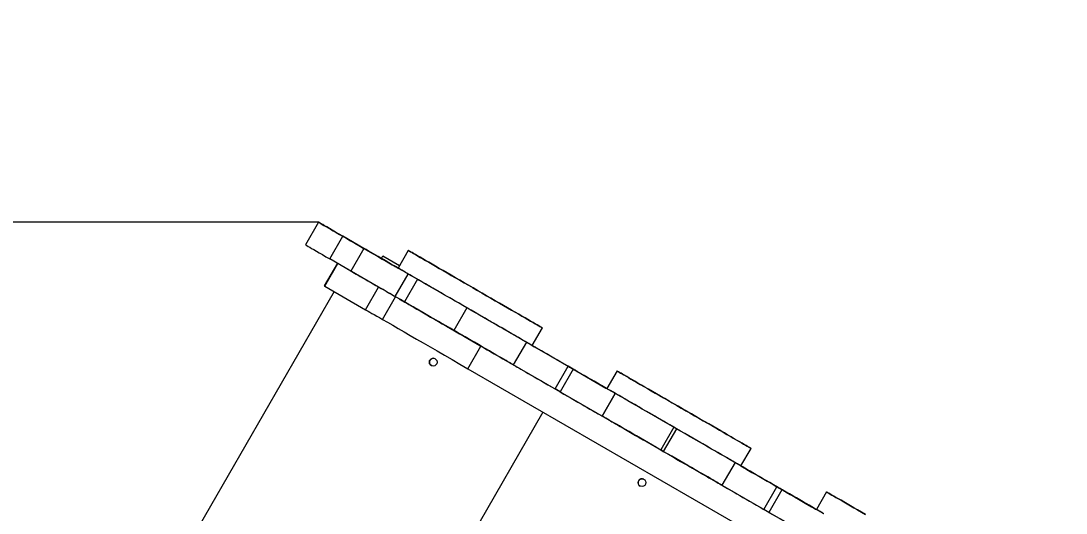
# Model space of a CAD drawing. Header units: millimetres. Extents: x -6431 to 4834, y -6422 to 4807.
# Drawn here: x -1316 to -237, y 2816 to 3325 of the extents above; entities that cross this region are included whole.
import ezdxf

# ---------------------------------------------------------------- set-up
doc = ezdxf.new("R2010")
doc.units = ezdxf.units.MM
for name, color, linetype in [('DIKOM_ОБЪЕКТ', 7, 'Continuous'), ('DIKOM_РАЗМЕР_ЗОНА', 7, 'Continuous'), ('DIKOM_РАЗМЕР_ОБЪЕКТА', 7, 'Continuous')]:
    doc.layers.add(name, color=color, linetype=linetype)
doc.styles.add('style1', font='arial.ttf', dxfattribs={"width": 0.8})
doc.dimstyles.new('1-50', dxfattribs={"dimtxt": 300, "dimasz": 200, "dimexe": 100, "dimexo": 0, "dimgap": 100, "dimtad": 0, "dimdec": 0, "dimtxsty": 'style1', "dimcen": 0, "dimclrd": 7, "dimclre": 7, "dimadec": 1, "dimazin": 2, "dimtfac": 1, "dimtdec": 0, "dimtmove": 1, "dimatfit": 3, "dimfxl": 0, "dimlwd": 25, "dimlwe": 18, "dimarcsym": 0})

# ---------------------------------------------------------------- blocks, each defined once
blk = doc.blocks.new('*D14')
at = {"layer": 'Defpoints', "color": 0, "transparency": 16777216}
for p in [(-4591.6, 3116.9), (-1009, 3116.9), (-855.7, -3383)]:
    blk.add_point(p, dxfattribs=at)
at = {"layer": 'DIKOM_РАЗМЕР_ОБЪЕКТА', "color": 7, "lineweight": 18, "transparency": 16777216}
for p, q in [((-1009, 3116.9), (-4691.6, 3116.9)), ((-855.7, -3383), (-4691.6, -3383))]:
    blk.add_line(p, q, dxfattribs=at)
at = {"layer": 'DIKOM_РАЗМЕР_ОБЪЕКТА', "color": 7, "lineweight": 25, "transparency": 16777216}
for p, q in [((-4591.6, 2916.9), (-4591.6, 1246.2)), ((-4591.6, -3183), (-4591.6, 329))]:
    blk.add_line(p, q, dxfattribs=at)
at = {"layer": 'DIKOM_РАЗМЕР_ОБЪЕКТА', "color": 7, "transparency": 16777216}
for points in [[(-4624.9, 2916.9), (-4558.3, 2916.9), (-4591.6, 3116.9)], [(-4624.9, -3183), (-4558.3, -3183), (-4591.6, -3383)]]:
    blk.add_solid(points, dxfattribs=at)
at = {"layer": 'DIKOM_РАЗМЕР_ОБЪЕКТА', "color": 0, "transparency": 16777216, "insert": (-4591.6, 787.6), "char_height": 300, "attachment_point": 5, "rotation": 90, "style": 'style1'}
blk.add_mtext('6500', dxfattribs=at)
blk = doc.blocks.new('*D15')
at = {"layer": 'Defpoints', "color": 0, "transparency": 16777216}
for p in [(-6233.6, 4807.3), (-1204.9, 4807.3), (-909.7, -5506.6)]:
    blk.add_point(p, dxfattribs=at)
at = {"layer": 'DIKOM_РАЗМЕР_ЗОНА', "color": 7, "lineweight": 18, "transparency": 16777216}
for p, q in [((-1204.9, 4807.3), (-6333.6, 4807.3)), ((-909.7, -5506.6), (-6333.6, -5506.6))]:
    blk.add_line(p, q, dxfattribs=at)
at = {"layer": 'DIKOM_РАЗМЕР_ЗОНА', "color": 7, "lineweight": 25, "transparency": 16777216}
for p, q in [((-6233.6, 4607.3), (-6233.6, 1218.5)), ((-6233.6, -5306.6), (-6233.6, 138.7))]:
    blk.add_line(p, q, dxfattribs=at)
at = {"layer": 'DIKOM_РАЗМЕР_ЗОНА', "color": 7, "transparency": 16777216}
for points in [[(-6267, 4607.3), (-6200.3, 4607.3), (-6233.6, 4807.3)], [(-6267, -5306.6), (-6200.3, -5306.6), (-6233.6, -5506.6)]]:
    blk.add_solid(points, dxfattribs=at)
at = {"layer": 'DIKOM_РАЗМЕР_ЗОНА', "color": 0, "transparency": 16777216, "insert": (-6233.6, 678.6), "char_height": 300, "attachment_point": 5, "rotation": 90, "style": 'style1'}
blk.add_mtext('10300', dxfattribs=at)

msp = doc.modelspace()

# ---------------------------------------------------------------- linework, layer by layer
at = {"layer": 'DIKOM_ОБЪЕКТ', "color": 7, "linetype": 'Continuous', "lineweight": 15}
for p, q in [((-1009, 3116.9), (-1022.5, 3093.5)), ((-1009, 3116.9), (-1009, 3116.9)), ((-997.3, 3078.9), (-983.8, 3102.3)), ((-962, 3089.7), (-983.8, 3102.3)), ((-962, 3089.7), (-975.5, 3066.4)), ((-975.5, 3066.4), (-997.3, 3078.9)), ((-944, 3079.4), (-942.5, 3082)), ((-942.5, 3082), (-942.5, 3082)), ((-942.5, 3082), (-925.3, 3072)), ((-942.5, 3082), (-925.3, 3072)), ((-916.3, 3087.6), (-926.8, 3069.4)), ((-989.5, 3074.5), (-1003, 3051.1)), ((-1002.5, 3050.7), (-989, 3074.1)), ((-946.9, 3049.8), (-981.3, 3069.7)), ((-931.9, 3072.4), (-931.9, 3072.4)), ((-929.7, 3039.9), (-916.2, 3063.3)), ((-906.8, 3057.9), (-920.3, 3034.5)), ((-906.8, 3057.9), (-916.2, 3063.3)), ((-992.7, 3045.1), (-1288.7, 2532.4)), ((-1002.5, 3050.7), (-960.4, 3026.4)), ((-960.4, 3026.4), (-946.9, 3049.8)), ((-942.9, 3016.4), (-929.4, 3039.7)), ((-920.3, 3034.5), (-929.7, 3039.9)), ((-925.5, 3037.5), (-925.5, 3037.5)), ((-925.5, 3037.5), (-925.5, 3037.5)), ((-925.5, 3037.5), (-925.5, 3037.5)), ((-855.8, 3028.4), (-869.3, 3005)), ((-868.4, 3004.5), (-863.2, 3001.5)), ((-788.2, 2989.4), (-777.7, 3007.6)), ((-794.3, 2992.9), (-807.8, 2969.5)), ((-794.3, 2992.9), (-794.3, 2992.9)), ((-854.7, 2965.4), (-841.2, 2988.8)), ((-236.7, 2639.8), (-841.2, 2988.8)), ((-788.2, 2989.4), (-788.2, 2989.4)), ((-788.2, 2989.4), (-788.2, 2989.4)), ((-788.2, 2989.4), (-788.2, 2989.4)), ((-783, 2986.4), (-783, 2986.4)), ((-854.7, 2965.4), (-250.2, 2616.4)), ((-764.5, 2944.5), (-751, 2967.9)), ((-745.8, 2964.9), (-759.3, 2941.5)), ((-745.8, 2964.9), (-751, 2967.9)), ((-700.6, 2963.1), (-711.1, 2944.9)), ((-716.3, 2947.9), (-716.3, 2947.9)), ((-716.3, 2947.9), (-716.3, 2947.9)), ((-759.3, 2941.5), (-764.5, 2944.5)), ((-716, 2916.5), (-702.5, 2939.9)), ((-702.5, 2939.9), (-716, 2916.5)), ((-702.5, 2939.9), (-702.5, 2939.9)), ((-777.1, 2920.6), (-1073.1, 2407.9)), ((-716, 2916.5), (-716, 2916.5)), ((-709.9, 2913), (-709.9, 2913)), ((-709.9, 2913), (-709.9, 2913)), ((-641.9, 2904.9), (-655.4, 2881.5)), ((-639.3, 2903.4), (-641.9, 2904.9)), ((-639.3, 2903.4), (-652.8, 2880)), ((-572.6, 2864.9), (-562.1, 2883.1)), ((-652.8, 2880), (-655.4, 2881.5)), ((-652.8, 2880), (-647.6, 2877)), ((-578.7, 2868.4), (-592.2, 2845)), ((-578.7, 2868.4), (-578.6, 2868.4)), ((-572.6, 2864.9), (-571.9, 2864.5)), ((-572.6, 2864.9), (-572.6, 2864.9)), ((-572.6, 2864.9), (-572.6, 2864.9)), ((-572.6, 2864.9), (-572.6, 2864.9)), ((-567.4, 2861.9), (-567.4, 2861.9)), ((-548.9, 2820), (-535.4, 2843.4)), ((-530.2, 2840.4), (-543.7, 2817)), ((-530.2, 2840.4), (-535.4, 2843.4)), ((-484.1, 2838.1), (-494.6, 2819.9)), ((-543.7, 2817), (-548.9, 2820)), ((-499.8, 2822.9), (-499.8, 2822.9))]:
    msp.add_line(p, q, dxfattribs=at)
at = {"layer": 'DIKOM_ОБЪЕКТ', "color": 7, "linetype": 'Continuous', "lineweight": 15, "flags": 128}
for points in [[(-983.8, 3102.3), (-987.8, 3104.6), (-991.4, 3106.7), (-994.8, 3108.6), (-997.7, 3110.4), (-1000.4, 3111.9), (-1002.7, 3113.2), (-1004.6, 3114.3), (-1006.2, 3115.2), (-1007.4, 3116), (-1008.3, 3116.5), (-1008.8, 3116.8), (-1009, 3116.9)], [(-1009, 3116.9), (-1008.9, 3116.8), (-1008.4, 3116.5), (-1007.6, 3116.1), (-1006.5, 3115.4), (-1005.1, 3114.6), (-1003.4, 3113.6), (-1001.4, 3112.5), (-999.1, 3111.1), (-996.5, 3109.7), (-993.7, 3108), (-990.6, 3106.2), (-987.2, 3104.3), (-983.6, 3102.2), (-979.8, 3100), (-975.8, 3097.7), (-971.6, 3095.3), (-967.2, 3092.7), (-962.7, 3090.1), (-957.9, 3087.4), (-953.1, 3084.6), (-948.2, 3081.8), (-943.1, 3078.8), (-938, 3075.9), (-932.8, 3072.9), (-927.6, 3069.9), (-926.8, 3069.4)], [(-1022.5, 3093.5), (-1022.3, 3093.4), (-1021.8, 3093.1), (-1020.9, 3092.6), (-1019.7, 3091.9), (-1018.1, 3090.9), (-1016.2, 3089.8), (-1013.9, 3088.5), (-1011.2, 3087), (-1008.3, 3085.3), (-1004.9, 3083.4), (-1001.3, 3081.2), (-997.3, 3078.9)], [(-916.2, 3063.3), (-917.6, 3064.1), (-919.2, 3065), (-921.1, 3066.1), (-923.3, 3067.4), (-925.6, 3068.7), (-928.1, 3070.2), (-930.8, 3071.7), (-933.5, 3073.3), (-936.3, 3074.9), (-939.1, 3076.5), (-941.9, 3078.2), (-944.7, 3079.7), (-947.4, 3081.3), (-949.9, 3082.8), (-952.3, 3084.2), (-954.6, 3085.4), (-956.6, 3086.6), (-958.3, 3087.6), (-959.9, 3088.5), (-961.1, 3089.2), (-962, 3089.7)], [(-947.5, 3081.4), (-947.3, 3081.3), (-946.9, 3081), (-946.2, 3080.6), (-945.3, 3080.1), (-944.3, 3079.5), (-943.3, 3078.9), (-942.3, 3078.4), (-941.5, 3077.9), (-940.9, 3077.6), (-940.6, 3077.4), (-940.6, 3077.4), (-940.9, 3077.6), (-941.5, 3077.9), (-942.3, 3078.4), (-943.3, 3078.9), (-944.3, 3079.5), (-945.3, 3080.1), (-946.2, 3080.6), (-946.9, 3081), (-947.3, 3081.3), (-947.5, 3081.4)], [(-941.7, 3078), (-941.6, 3077.9), (-941.1, 3077.7), (-940.4, 3077.3), (-939.5, 3076.8), (-938.5, 3076.2), (-937.5, 3075.6), (-936.5, 3075), (-935.7, 3074.6), (-935.1, 3074.2), (-934.8, 3074), (-934.8, 3074), (-935.1, 3074.2), (-935.7, 3074.6), (-936.5, 3075), (-937.5, 3075.6), (-938.5, 3076.2), (-939.5, 3076.8), (-940.4, 3077.3), (-941.1, 3077.7), (-941.6, 3077.9), (-941.7, 3078)], [(-916.3, 3087.6), (-916.1, 3087.5), (-915.6, 3087.2), (-914.9, 3086.8), (-913.8, 3086.1), (-912.4, 3085.4), (-910.8, 3084.4), (-908.8, 3083.3), (-906.6, 3082), (-904.1, 3080.5), (-901.3, 3079), (-898.4, 3077.2), (-895.1, 3075.4), (-891.7, 3073.4), (-888.1, 3071.3), (-884.2, 3069.1), (-880.3, 3066.8), (-876.1, 3064.4), (-871.9, 3061.9), (-867.5, 3059.4), (-863, 3056.8), (-858.5, 3054.2), (-853.9, 3051.6), (-849.3, 3048.9), (-844.7, 3046.2), (-840, 3043.6), (-835.4, 3040.9), (-830.9, 3038.3), (-826.4, 3035.7), (-822.1, 3033.2), (-817.8, 3030.7), (-813.7, 3028.3), (-809.7, 3026), (-805.9, 3023.8), (-802.2, 3021.7), (-798.8, 3019.8), (-795.6, 3017.9), (-792.6, 3016.2), (-789.9, 3014.6), (-787.4, 3013.2), (-785.1, 3011.9), (-783.2, 3010.7), (-781.5, 3009.8), (-780.2, 3009), (-779.1, 3008.4), (-778.3, 3007.9), (-777.8, 3007.7), (-777.7, 3007.6), (-777.8, 3007.7), (-778.3, 3007.9), (-779.1, 3008.4), (-780.2, 3009), (-781.5, 3009.8), (-783.2, 3010.7), (-785.1, 3011.9), (-787.4, 3013.2), (-789.9, 3014.6), (-792.6, 3016.2), (-795.6, 3017.9), (-798.8, 3019.8), (-802.2, 3021.7), (-805.9, 3023.8), (-809.7, 3026.1), (-813.7, 3028.4), (-817.8, 3030.7), (-822.1, 3033.2), (-826.5, 3035.7), (-830.9, 3038.3), (-835.5, 3040.9), (-840, 3043.6), (-844.7, 3046.2), (-849.3, 3048.9), (-853.9, 3051.6), (-858.5, 3054.2), (-863, 3056.8), (-867.5, 3059.4), (-871.9, 3062), (-876.1, 3064.4), (-880.3, 3066.8), (-884.3, 3069.1), (-888.1, 3071.3), (-891.7, 3073.4), (-895.1, 3075.4), (-898.4, 3077.2), (-901.3, 3079), (-904.1, 3080.6), (-906.6, 3082), (-908.8, 3083.3), (-910.8, 3084.4), (-912.4, 3085.4), (-913.8, 3086.2), (-914.9, 3086.8), (-915.6, 3087.2), (-916.1, 3087.5), (-916.3, 3087.6)], [(-975.5, 3066.4), (-974.6, 3065.8), (-973.4, 3065.1), (-971.8, 3064.2), (-970.1, 3063.2), (-968.1, 3062.1), (-965.8, 3060.8), (-963.4, 3059.4), (-960.9, 3057.9), (-958.2, 3056.4), (-955.4, 3054.8), (-952.6, 3053.1), (-949.8, 3051.5), (-947, 3049.9), (-944.3, 3048.3), (-941.6, 3046.8), (-939.1, 3045.4), (-936.8, 3044), (-934.6, 3042.8), (-932.7, 3041.7), (-931.1, 3040.7), (-929.7, 3039.9)], [(-926.8, 3069.4), (-927.7, 3069.9), (-928.9, 3070.6), (-929.9, 3071.2), (-930.8, 3071.7), (-931.4, 3072.1), (-931.8, 3072.3), (-931.9, 3072.4)], [(-931.9, 3072.4), (-931.8, 3072.3), (-931.4, 3072.1), (-930.8, 3071.7), (-929.9, 3071.2), (-928.9, 3070.6), (-927.7, 3069.9), (-926.8, 3069.4)], [(-788.2, 2989.4), (-788.2, 2989.4), (-788.3, 2989.5), (-788.8, 2989.7), (-789.6, 2990.2), (-790.7, 2990.8), (-792, 2991.6), (-793.7, 2992.6), (-795.6, 2993.7), (-797.9, 2995), (-800.4, 2996.4), (-803.1, 2998), (-806.1, 2999.7), (-809.3, 3001.6), (-812.7, 3003.6), (-816.4, 3005.7), (-820.2, 3007.9), (-824.2, 3010.2), (-828.3, 3012.6), (-832.6, 3015), (-837, 3017.5), (-841.4, 3020.1), (-846, 3022.7), (-850.5, 3025.4), (-855.2, 3028.1), (-859.8, 3030.7), (-864.4, 3033.4), (-869, 3036), (-873.5, 3038.7), (-878, 3041.2), (-882.4, 3043.8), (-886.6, 3046.2), (-890.8, 3048.6), (-894.8, 3050.9), (-898.6, 3053.1), (-902.2, 3055.2), (-905.6, 3057.2), (-908.9, 3059.1), (-911.8, 3060.8), (-914.6, 3062.4), (-917.1, 3063.8), (-919.3, 3065.1), (-921.3, 3066.2), (-922.9, 3067.2), (-924.3, 3068), (-925.4, 3068.6), (-926.1, 3069), (-926.6, 3069.3), (-926.8, 3069.4), (-926.8, 3069.4)], [(-855.8, 3028.4), (-859.8, 3030.7), (-863.8, 3033), (-867.7, 3035.3), (-871.6, 3037.5), (-875.4, 3039.7), (-879.1, 3041.9), (-882.6, 3043.9), (-886, 3045.9), (-889.3, 3047.7), (-892.3, 3049.5), (-895.1, 3051.1), (-897.7, 3052.6), (-900.1, 3054), (-902.2, 3055.2), (-904, 3056.3), (-905.6, 3057.1), (-906.8, 3057.9)], [(-1003, 3051.1), (-1002.9, 3051), (-1002.5, 3050.7)], [(-929.4, 3039.7), (-932.5, 3041.5), (-935.4, 3043.2), (-938, 3044.7), (-940.3, 3046), (-942.3, 3047.2), (-944.1, 3048.2), (-945.6, 3049.1), (-946.9, 3049.8)], [(-850.4, 3049.6), (-850.3, 3049.5), (-849.8, 3049.2), (-849.1, 3048.8), (-848.2, 3048.3), (-847.2, 3047.7), (-846.2, 3047.1), (-845.2, 3046.6), (-844.4, 3046.1), (-843.9, 3045.8), (-843.5, 3045.6), (-843.5, 3045.6), (-843.9, 3045.8), (-844.4, 3046.1), (-845.2, 3046.6), (-846.2, 3047.1), (-847.2, 3047.7), (-848.2, 3048.3), (-849.1, 3048.8), (-849.8, 3049.2), (-850.3, 3049.5), (-850.4, 3049.6)], [(-841.2, 2988.8), (-849.5, 2993.6), (-857.5, 2998.3), (-865.4, 3002.8), (-873, 3007.2), (-880.3, 3011.4), (-887.4, 3015.5), (-894.2, 3019.4), (-900.8, 3023.2), (-907.1, 3026.9), (-913.1, 3030.3), (-918.8, 3033.6), (-924.3, 3036.8), (-929.4, 3039.7)], [(-925.5, 3037.5), (-925.4, 3037.4), (-924.9, 3037.1), (-924.1, 3036.7), (-923, 3036), (-921.6, 3035.2), (-919.9, 3034.2), (-917.9, 3033.1), (-915.6, 3031.8), (-913.1, 3030.3), (-910.3, 3028.7), (-907.3, 3027), (-904, 3025.1), (-900.6, 3023.1), (-897, 3021), (-893.2, 3018.8), (-889.3, 3016.6), (-885.2, 3014.2), (-881.1, 3011.9), (-876.9, 3009.4), (-872.7, 3007), (-868.4, 3004.5)], [(-869.3, 3005), (-873.3, 3007.3), (-877.3, 3009.6), (-881.2, 3011.9), (-885.1, 3014.2), (-888.9, 3016.3), (-892.6, 3018.5), (-896.1, 3020.5), (-899.5, 3022.5), (-902.8, 3024.4), (-905.8, 3026.1), (-908.6, 3027.8), (-911.2, 3029.3), (-913.6, 3030.6), (-915.7, 3031.8), (-917.5, 3032.9), (-919.1, 3033.8), (-920.3, 3034.5)], [(-960.4, 3026.4), (-959.1, 3025.7), (-957.6, 3024.9), (-955.8, 3023.8), (-953.8, 3022.6), (-951.5, 3021.3), (-948.9, 3019.8), (-946, 3018.2), (-942.9, 3016.4)], [(-794.3, 2992.9), (-794.4, 2993), (-794.9, 2993.3), (-795.7, 2993.7), (-796.8, 2994.3), (-798.2, 2995.1), (-799.8, 2996.1), (-801.8, 2997.3), (-804.1, 2998.5), (-806.6, 3000), (-809.3, 3001.6), (-812.3, 3003.3), (-815.6, 3005.2), (-819, 3007.2), (-822.6, 3009.2), (-826.4, 3011.4), (-830.3, 3013.7), (-834.4, 3016), (-838.5, 3018.4), (-842.8, 3020.9), (-847.1, 3023.4), (-851.4, 3025.9), (-855.8, 3028.4)], [(-942.9, 3016.4), (-937.8, 3013.4), (-932.3, 3010.3), (-926.6, 3006.9), (-920.6, 3003.5), (-914.3, 2999.8), (-907.7, 2996), (-900.9, 2992.1), (-893.8, 2988), (-886.5, 2983.8), (-878.9, 2979.4), (-871, 2974.9), (-863, 2970.2), (-854.7, 2965.4)], [(-807.8, 2969.5), (-807.9, 2969.6), (-808.4, 2969.9), (-809.2, 2970.3), (-810.3, 2971), (-811.7, 2971.8), (-813.3, 2972.7), (-815.3, 2973.9), (-817.6, 2975.2), (-820.1, 2976.6), (-822.8, 2978.2), (-825.8, 2979.9), (-829.1, 2981.8), (-832.5, 2983.8), (-836.1, 2985.9), (-839.9, 2988), (-843.8, 2990.3), (-847.9, 2992.7), (-852, 2995.1), (-856.3, 2997.5), (-860.6, 3000), (-864.9, 3002.5), (-869.3, 3005)], [(-863.2, 3001.5), (-858.9, 2999), (-854.7, 2996.6), (-850.5, 2994.2), (-846.4, 2991.8), (-842.3, 2989.5), (-838.4, 2987.2), (-834.6, 2985), (-831, 2982.9), (-827.6, 2980.9), (-824.3, 2979.1), (-821.3, 2977.3), (-818.5, 2975.7), (-816, 2974.2), (-813.7, 2972.9), (-811.7, 2971.8), (-810, 2970.8), (-808.6, 2970), (-807.8, 2969.5)], [(-751, 2967.9), (-754.8, 2970.1), (-758.5, 2972.2), (-762.2, 2974.4), (-765.8, 2976.5), (-769.3, 2978.5), (-772.6, 2980.4), (-775.8, 2982.2), (-778.8, 2984), (-781.6, 2985.6), (-784.1, 2987.1), (-786.4, 2988.4), (-788.5, 2989.5), (-790.2, 2990.6), (-791.7, 2991.4), (-792.8, 2992), (-793.6, 2992.5), (-794.1, 2992.8), (-794.3, 2992.9)], [(-788.2, 2989.4), (-785.8, 2988), (-774.6, 2981.5), (-763.6, 2975.2), (-752.8, 2969), (-742.3, 2962.9), (-732, 2957), (-722, 2951.2), (-712.2, 2945.5), (-711.1, 2944.9)], [(-788.2, 2989.4), (-787.3, 2988.9), (-786.1, 2988.2), (-785, 2987.6), (-784.2, 2987.1), (-783.5, 2986.7), (-783.1, 2986.5), (-783, 2986.4)], [(-783, 2986.4), (-783.1, 2986.5), (-783.5, 2986.7), (-784.2, 2987.1), (-785, 2987.6), (-786.1, 2988.2), (-787.3, 2988.9), (-788.2, 2989.4)], [(-807.8, 2969.5), (-807.6, 2969.4), (-807.1, 2969.1), (-806.3, 2968.7), (-805.2, 2968), (-803.7, 2967.2), (-802, 2966.2), (-799.9, 2965), (-797.6, 2963.7), (-795.1, 2962.2), (-792.3, 2960.6), (-789.3, 2958.9), (-786.1, 2957), (-782.8, 2955.1), (-779.3, 2953.1), (-775.7, 2951), (-772, 2948.9), (-768.3, 2946.7), (-764.5, 2944.5)], [(-751.9, 2968.5), (-751.8, 2968.4), (-751.3, 2968.1), (-750.6, 2967.7), (-749.7, 2967.2), (-748.7, 2966.6), (-747.7, 2966), (-746.7, 2965.5), (-745.9, 2965), (-745.4, 2964.7), (-745, 2964.5), (-745, 2964.5), (-745.4, 2964.7), (-745.9, 2965), (-746.7, 2965.5), (-747.7, 2966), (-748.7, 2966.6), (-749.7, 2967.2), (-750.6, 2967.7), (-751.3, 2968.1), (-751.8, 2968.4), (-751.9, 2968.5)], [(-748, 2966.2), (-747.9, 2966.1), (-747.4, 2965.9), (-746.7, 2965.4), (-745.8, 2964.9), (-744.8, 2964.4), (-743.8, 2963.8), (-742.8, 2963.2), (-742, 2962.7), (-741.5, 2962.4), (-741.1, 2962.2), (-741.1, 2962.2), (-741.5, 2962.4), (-742, 2962.7), (-742.8, 2963.2), (-743.8, 2963.8), (-744.8, 2964.4), (-745.8, 2964.9), (-746.7, 2965.4), (-747.4, 2965.9), (-747.9, 2966.1), (-748, 2966.2)], [(-702.5, 2939.9), (-702.6, 2940), (-703.1, 2940.3), (-704, 2940.8), (-705.1, 2941.4), (-706.5, 2942.2), (-708.3, 2943.2), (-710.3, 2944.4), (-712.6, 2945.7), (-715.2, 2947.2), (-717.9, 2948.8), (-720.9, 2950.6), (-724.1, 2952.4), (-727.5, 2954.3), (-731, 2956.3), (-734.6, 2958.4), (-738.3, 2960.6), (-742, 2962.7), (-745.8, 2964.9)], [(-690.6, 2957.3), (-692.8, 2958.6), (-694.8, 2959.7), (-696.5, 2960.7), (-698, 2961.5), (-699.1, 2962.2), (-699.9, 2962.7), (-700.4, 2963), (-700.6, 2963.1), (-700.5, 2963), (-700.1, 2962.8), (-699.4, 2962.4), (-698.4, 2961.8), (-697, 2961), (-695.4, 2960.1), (-693.5, 2959), (-691.3, 2957.7), (-688.9, 2956.3), (-686.2, 2954.7), (-683.2, 2953), (-680, 2951.2), (-676.6, 2949.2), (-673, 2947.1), (-669.2, 2945), (-665.3, 2942.7), (-661.2, 2940.3), (-656.9, 2937.9), (-652.6, 2935.3), (-648.1, 2932.8), (-643.6, 2930.2), (-639, 2927.5), (-634.4, 2924.8), (-629.8, 2922.2), (-625.1, 2919.5), (-620.5, 2916.8), (-616, 2914.2), (-611.5, 2911.6), (-607.1, 2909.1), (-602.8, 2906.6), (-598.7, 2904.2), (-594.7, 2901.9), (-590.8, 2899.7), (-587.2, 2897.6), (-583.7, 2895.6), (-580.5, 2893.7), (-577.4, 2892), (-574.6, 2890.3), (-572.1, 2888.9), (-569.8, 2887.6), (-567.9, 2886.4), (-566.1, 2885.4), (-564.7, 2884.6), (-563.6, 2884), (-562.8, 2883.5), (-562.3, 2883.2), (-562.1, 2883.1), (-562.2, 2883.1), (-562.6, 2883.4), (-563.3, 2883.8), (-564.3, 2884.4), (-565.7, 2885.2), (-567.3, 2886.1), (-569.2, 2887.2), (-571.4, 2888.4), (-573.8, 2889.9), (-576.5, 2891.4), (-579.5, 2893.1), (-582.7, 2895), (-586.1, 2896.9), (-589.7, 2899), (-593.4, 2901.2), (-597.4, 2903.5), (-601.5, 2905.9), (-605.8, 2908.3), (-610.1, 2910.8), (-614.6, 2913.4), (-619.1, 2916), (-623.7, 2918.7), (-628.3, 2921.3), (-632.9, 2924), (-637.5, 2926.7), (-642.1, 2929.3), (-646.7, 2931.9), (-651.2, 2934.5), (-655.6, 2937.1), (-659.8, 2939.5), (-664, 2941.9), (-668, 2944.2), (-671.8, 2946.5), (-675.5, 2948.6), (-679, 2950.6), (-682.2, 2952.5), (-685.3, 2954.2), (-688, 2955.8), (-690.6, 2957.3)], [(-711.1, 2944.9), (-712, 2945.4), (-713.2, 2946.1), (-714.3, 2946.7), (-715.1, 2947.2), (-715.8, 2947.6), (-716.2, 2947.8), (-716.3, 2947.9)], [(-716.3, 2947.9), (-716.2, 2947.8), (-715.8, 2947.6), (-715.1, 2947.2), (-714.3, 2946.7), (-713.2, 2946.1), (-712, 2945.4), (-711.1, 2944.9)], [(-759.3, 2941.5), (-755.5, 2939.3), (-751.8, 2937.2), (-748.1, 2935), (-744.5, 2933), (-741, 2931), (-737.6, 2929), (-734.4, 2927.2), (-731.4, 2925.4), (-728.7, 2923.8), (-726.1, 2922.4), (-723.8, 2921), (-721.8, 2919.9), (-720, 2918.9), (-718.6, 2918), (-717.5, 2917.4), (-716.6, 2916.9), (-716.1, 2916.6), (-716, 2916.5)], [(-701.1, 2939.1), (-703.3, 2940.4), (-705.3, 2941.6), (-707, 2942.5), (-708.5, 2943.4), (-709.6, 2944), (-710.4, 2944.5), (-710.9, 2944.8), (-711.1, 2944.9), (-711.1, 2944.9)], [(-641.9, 2904.9), (-646.2, 2907.4), (-650.5, 2909.9), (-654.7, 2912.3), (-658.9, 2914.8), (-663, 2917.1), (-667, 2919.4), (-670.9, 2921.7), (-674.6, 2923.8), (-678.2, 2925.9), (-681.6, 2927.8), (-684.7, 2929.6), (-687.7, 2931.3), (-690.4, 2932.9), (-692.9, 2934.3), (-695.1, 2935.6), (-697, 2936.7), (-698.7, 2937.7), (-700, 2938.5), (-701.1, 2939.1), (-701.9, 2939.5), (-702.3, 2939.8), (-702.5, 2939.9)], [(-572.6, 2864.9), (-572.7, 2865), (-573.1, 2865.2), (-573.8, 2865.6), (-574.8, 2866.2), (-576.2, 2867), (-577.8, 2867.9), (-579.7, 2869), (-581.9, 2870.3), (-584.3, 2871.7), (-587, 2873.2), (-590, 2874.9), (-593.2, 2876.8), (-596.6, 2878.7), (-600.2, 2880.8), (-603.9, 2883), (-607.9, 2885.3), (-612, 2887.7), (-616.3, 2890.1), (-620.6, 2892.6), (-625.1, 2895.2), (-629.6, 2897.8), (-634.2, 2900.5), (-638.8, 2903.1), (-643.4, 2905.8), (-648, 2908.5), (-652.6, 2911.1), (-657.2, 2913.8), (-661.7, 2916.3), (-666.1, 2918.9), (-670.3, 2921.3), (-674.5, 2923.7), (-678.5, 2926.1), (-682.3, 2928.3), (-686, 2930.4), (-689.5, 2932.4), (-692.7, 2934.3), (-695.8, 2936), (-698.5, 2937.6), (-701.1, 2939.1)], [(-655.4, 2881.5), (-659.7, 2884), (-664, 2886.5), (-668.2, 2889), (-672.4, 2891.4), (-676.5, 2893.7), (-680.5, 2896.1), (-684.4, 2898.3), (-688.1, 2900.4), (-691.7, 2902.5), (-695.1, 2904.4), (-698.2, 2906.3), (-701.2, 2908), (-703.9, 2909.5), (-706.4, 2911), (-708.6, 2912.2), (-710.5, 2913.4), (-712.2, 2914.3), (-713.5, 2915.1), (-714.6, 2915.7), (-715.4, 2916.2), (-715.8, 2916.4), (-716, 2916.5)], [(-634.3, 2924.8), (-634.7, 2925), (-634.8, 2925.1), (-634.6, 2925), (-634.1, 2924.7), (-633.4, 2924.2), (-632.4, 2923.7), (-631.4, 2923.1), (-630.4, 2922.5), (-629.5, 2922), (-628.7, 2921.5), (-628.1, 2921.2), (-627.9, 2921.1), (-628, 2921.1), (-628.3, 2921.3), (-628.9, 2921.7), (-629.8, 2922.2), (-630.8, 2922.7), (-631.8, 2923.3), (-632.8, 2923.9), (-633.6, 2924.4), (-634.3, 2924.8)], [(-709.9, 2913), (-709.8, 2912.9), (-709.3, 2912.7), (-708.5, 2912.2), (-707.4, 2911.6), (-706, 2910.7), (-704.3, 2909.8), (-702.3, 2908.6), (-700, 2907.3), (-697.5, 2905.8), (-694.7, 2904.2), (-691.7, 2902.5), (-688.4, 2900.6), (-685, 2898.6), (-681.4, 2896.5), (-677.6, 2894.3), (-673.7, 2892.1), (-669.6, 2889.8), (-665.5, 2887.4), (-661.3, 2884.9), (-657, 2882.5), (-652.8, 2880)], [(-578.6, 2868.4), (-578.8, 2868.5), (-579.3, 2868.8), (-580, 2869.2), (-581.1, 2869.8), (-582.5, 2870.6), (-584.1, 2871.6), (-586, 2872.7), (-588.3, 2874), (-590.7, 2875.4), (-593.4, 2876.9), (-596.4, 2878.6), (-599.6, 2880.5), (-602.9, 2882.4), (-606.5, 2884.5), (-610.2, 2886.6), (-614.1, 2888.9), (-618.1, 2891.2), (-622.2, 2893.5), (-626.4, 2896), (-630.6, 2898.4), (-634.9, 2900.9), (-639.3, 2903.4)], [(-592.2, 2845), (-592.3, 2845.1), (-592.8, 2845.4), (-593.5, 2845.8), (-594.6, 2846.4), (-596, 2847.2), (-597.6, 2848.2), (-599.5, 2849.3), (-601.8, 2850.6), (-604.2, 2852), (-606.9, 2853.6), (-609.9, 2855.3), (-613.1, 2857.1), (-616.4, 2859), (-620, 2861.1), (-623.7, 2863.2), (-627.6, 2865.5), (-631.6, 2867.8), (-635.7, 2870.2), (-639.9, 2872.6), (-644.1, 2875), (-648.4, 2877.5), (-652.8, 2880)], [(-647.6, 2877), (-643.3, 2874.6), (-639.1, 2872.1), (-634.9, 2869.7), (-630.7, 2867.3), (-626.7, 2865), (-622.8, 2862.7), (-619, 2860.5), (-615.4, 2858.4), (-611.9, 2856.4), (-608.7, 2854.6), (-605.7, 2852.8), (-602.9, 2851.2), (-600.4, 2849.8), (-598.1, 2848.4), (-596.1, 2847.3), (-594.4, 2846.3), (-593, 2845.5), (-592.2, 2845)], [(-535.4, 2843.4), (-539.1, 2845.6), (-542.9, 2847.8), (-546.6, 2849.9), (-550.2, 2852), (-553.7, 2854), (-557, 2855.9), (-560.2, 2857.7), (-563.2, 2859.5), (-566, 2861.1), (-568.5, 2862.6), (-570.8, 2863.9), (-572.9, 2865.1), (-574.6, 2866.1), (-576, 2866.9), (-577.2, 2867.6), (-578, 2868), (-578.5, 2868.3), (-578.7, 2868.4)], [(-572.6, 2864.9), (-571.6, 2864.4), (-570.4, 2863.7), (-569.4, 2863.1), (-568.5, 2862.6), (-567.9, 2862.2), (-567.5, 2862), (-567.4, 2861.9)], [(-567.4, 2861.9), (-567.5, 2862), (-567.9, 2862.2), (-568.5, 2862.6), (-569.4, 2863.1), (-570.4, 2863.7), (-571.6, 2864.4), (-572.6, 2864.9)], [(-571.9, 2864.5), (-566.6, 2861.4), (-561.2, 2858.3), (-555.9, 2855.3), (-550.6, 2852.2), (-545.5, 2849.3), (-540.4, 2846.3), (-535.5, 2843.5), (-530.7, 2840.7), (-526, 2838), (-521.6, 2835.4), (-517.3, 2833), (-513.2, 2830.6)], [(-592.2, 2845), (-592, 2844.9), (-591.5, 2844.6), (-590.7, 2844.2), (-589.5, 2843.5), (-588.1, 2842.7), (-586.4, 2841.7), (-584.3, 2840.5), (-582, 2839.2), (-579.5, 2837.7), (-576.7, 2836.1), (-573.7, 2834.4), (-570.5, 2832.5), (-567.2, 2830.6), (-563.7, 2828.6), (-560.1, 2826.5), (-556.4, 2824.4), (-552.6, 2822.2), (-548.9, 2820)], [(-536.2, 2843.9), (-536.1, 2843.8), (-535.6, 2843.6), (-534.9, 2843.2), (-534, 2842.7), (-533, 2842.1), (-532, 2841.5), (-531, 2840.9), (-530.2, 2840.5), (-529.7, 2840.1), (-529.4, 2839.9), (-529.4, 2839.9), (-529.7, 2840.1), (-530.2, 2840.5), (-531, 2840.9), (-532, 2841.5), (-533, 2842.1), (-534, 2842.7), (-534.9, 2843.2), (-535.6, 2843.6), (-536.1, 2843.8), (-536.2, 2843.9)], [(-531.9, 2841.4), (-531.7, 2841.3), (-531.3, 2841), (-530.6, 2840.6), (-529.7, 2840.1), (-528.7, 2839.5), (-527.6, 2838.9), (-526.7, 2838.4), (-525.9, 2837.9), (-525.3, 2837.6), (-525, 2837.4), (-525, 2837.4), (-525.3, 2837.6), (-525.9, 2837.9), (-526.7, 2838.4), (-527.6, 2838.9), (-528.7, 2839.5), (-529.7, 2840.1), (-530.6, 2840.6), (-531.3, 2841), (-531.7, 2841.3), (-531.9, 2841.4)], [(-486.9, 2815.4), (-487, 2815.5), (-487.5, 2815.8), (-488.3, 2816.3), (-489.5, 2816.9), (-490.9, 2817.8), (-492.7, 2818.8), (-494.7, 2819.9), (-497, 2821.3), (-499.5, 2822.7), (-502.3, 2824.3), (-505.3, 2826.1), (-508.5, 2827.9), (-511.9, 2829.8), (-515.3, 2831.9), (-519, 2833.9), (-522.6, 2836.1), (-526.4, 2838.2), (-530.2, 2840.4)], [(-513.2, 2830.6), (-506.3, 2826.6), (-499.6, 2822.7), (-494.6, 2819.9)], [(-484.1, 2838.1), (-484, 2838), (-483.5, 2837.7), (-482.7, 2837.3), (-481.7, 2836.7), (-480.3, 2835.9), (-478.6, 2834.9), (-476.7, 2833.8), (-474.5, 2832.5), (-472, 2831.1), (-469.2, 2829.5), (-466.2, 2827.8), (-463, 2825.9), (-459.6, 2823.9), (-455.9, 2821.8), (-452.1, 2819.6), (-448.1, 2817.3), (-444, 2814.9)], [(-444, 2814.9), (-448.2, 2817.3), (-452.1, 2819.6), (-456, 2821.8), (-459.6, 2823.9), (-463, 2825.9), (-466.2, 2827.8), (-469.2, 2829.5), (-472, 2831.1), (-474.5, 2832.5), (-476.7, 2833.8), (-478.6, 2834.9), (-480.3, 2835.9), (-481.7, 2836.7), (-482.8, 2837.3), (-483.5, 2837.7), (-484, 2838), (-484.1, 2838.1)], [(-494.7, 2819.9), (-495.5, 2820.4), (-496.7, 2821.1), (-497.8, 2821.7), (-498.7, 2822.2), (-499.3, 2822.6), (-499.7, 2822.8), (-499.8, 2822.9)], [(-499.8, 2822.9), (-499.7, 2822.8), (-499.3, 2822.6), (-498.7, 2822.2), (-497.8, 2821.7), (-496.7, 2821.1), (-495.5, 2820.4), (-494.6, 2819.9)], [(-487.2, 2815.6), (-489.1, 2816.7), (-490.8, 2817.7), (-492.2, 2818.5), (-493.3, 2819.1), (-494, 2819.5), (-494.5, 2819.8), (-494.6, 2819.9), (-494.6, 2819.9)], [(-543.7, 2817), (-539.9, 2814.8), (-536.1, 2812.7), (-532.5, 2810.6), (-528.8, 2808.5), (-525.4, 2806.5), (-522, 2804.5), (-518.8, 2802.7), (-515.8, 2801), (-513, 2799.3), (-510.5, 2797.9), (-508.2, 2796.5), (-506.2, 2795.4), (-504.4, 2794.4), (-503, 2793.5), (-501.8, 2792.9), (-501, 2792.4), (-500.5, 2792.1), (-500.4, 2792)]]:
    msp.add_lwpolyline(points, dxfattribs=at)
at = {"layer": 'DIKOM_ОБЪЕКТ', "color": 7, "linetype": 'Continuous', "lineweight": 15}
for centre in [(-890.5, 2972.2), (-674.8, 2847.7)]:
    msp.add_circle(centre, 4, dxfattribs=at)
for centre in [(-890.5, 2972.2), (-674.8, 2847.7)]:
    msp.add_arc(centre, 4, 61.1812, 241.1812, dxfattribs=at)

# ---------------------------------------------------------------- dimensions: what is measured, and where the dimension line sits
at = {"layer": 'DIKOM_РАЗМЕР_ЗОНА'}
dim = msp.add_linear_dim(base=(-6233.6, 4807.3), p1=(-909.7, -5506.6), p2=(-1204.9, 4807.3), angle=90, text='10300', dimstyle='1-50', override={"dimscale": 1, "dimtix": 0, "dimtofl": 1, "dimtmove": 1, "dimatfit": 3}, dxfattribs=at)
dim.commit()
dim.dimension.update_dxf_attribs({"geometry": '*D15', "text_midpoint": (-6233.6, 678.6), "dimtype": 160})
at = {"layer": 'DIKOM_РАЗМЕР_ОБЪЕКТА'}
dim = msp.add_linear_dim(base=(-4591.6, 3116.9), p1=(-855.7, -3383), p2=(-1009, 3116.9), angle=90, dimstyle='1-50', override={"dimscale": 1, "dimtix": 0, "dimtofl": 1, "dimtmove": 1, "dimatfit": 3}, dxfattribs=at)
dim.commit()
dim.dimension.update_dxf_attribs({"geometry": '*D14', "text_midpoint": (-4591.6, 787.6), "dimtype": 160})

doc.saveas('drawing.dxf')
